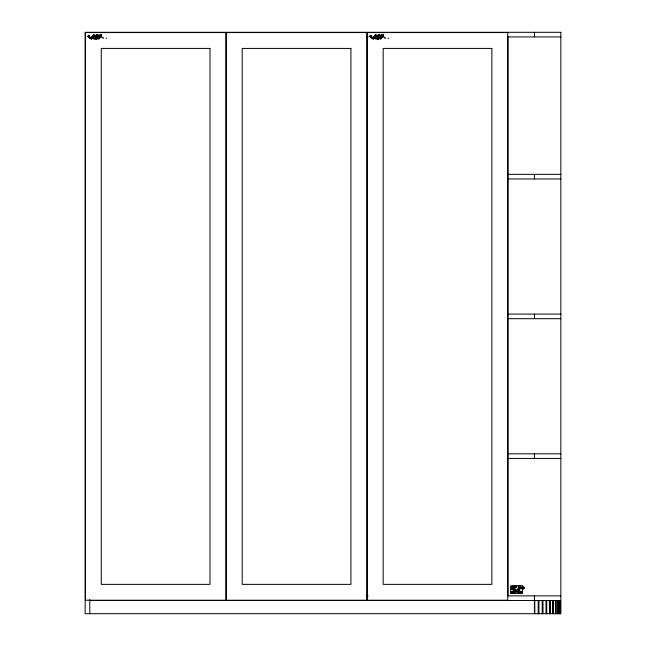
<?xml version="1.0" encoding="UTF-8"?>
<svg xmlns="http://www.w3.org/2000/svg" width="646" height="646" viewBox="0 0 646 646"><rect width="100%" height="100%" fill="white"/><g stroke="black" fill="none" stroke-linecap="round" stroke-linejoin="round"><path stroke-width="0.97" d="M511.382 588.086L511.584 587.182M510.631 592.867L510.954 591.389M511.535 588.732L511.971 586.738M510.913 592.939L511.228 591.486M511.737 589.136L512.335 586.415M511.188 593.004L511.495 591.591M511.979 589.37L512.674 586.205M511.47 593.076L511.769 591.688M512.23 589.564L512.997 586.075M511.753 593.133L512.052 591.736M512.496 589.709L513.312 585.962M512.036 593.149L512.343 591.768M512.763 589.838L513.618 585.898M513.029 589.943L513.925 585.849M512.617 593.198L512.924 591.784M513.295 590.056L513.691 588.272M513.893 587.319L514.216 585.833M512.9 593.222L513.223 591.752M513.562 590.186L513.95 588.417M514.208 587.214L514.515 585.817M513.199 593.206L513.538 591.663M513.82 590.347L514.208 588.571M514.515 587.19L514.805 585.833M513.497 593.19L513.861 591.51M514.071 590.573L514.474 588.692M513.796 593.149L514.749 588.805M515.096 587.19L515.387 585.874M514.103 593.085L515.007 588.95M515.387 587.222L515.678 585.89M514.418 593.012L515.266 589.095M515.669 587.262L515.96 585.922M514.733 592.891L515.524 589.257M515.944 587.351L516.243 585.987M515.064 592.721L515.774 589.467M516.219 587.44L516.517 586.051M515.403 592.503L516.009 589.733M516.598 587.053L516.8 586.108M515.774 592.156L516.211 590.153M516.154 591.575L516.315 590.856M517.099 593.052L518.649 585.97M517.341 593.052L518.883 585.97M517.632 593.052L519.174 585.97M517.93 593.052L519.473 585.97M518.221 593.052L519.764 585.97M518.512 593.052L520.054 585.97M518.811 593.052L520.353 585.97M519.101 593.052L519.408 591.647M519.392 593.052L519.699 591.647M519.691 593.052L519.998 591.647M519.982 593.052L520.288 591.647M520.272 593.052L520.579 591.647M521.427 588.474L521.605 587.674M520.571 593.052L520.878 591.647M521.669 588.474L521.847 587.674M520.862 593.052L521.169 591.647M521.92 588.474L522.089 587.674M521.152 593.052L521.459 591.647M522.162 588.474L522.331 587.674M522.412 587.311L522.566 586.625M521.451 593.052L521.758 591.647M522.404 588.474L522.808 586.625M521.742 593.052L522.049 591.647M522.662 589.532L523.236 586.899M522.033 593.052L522.339 591.647M522.905 589.532L523.308 587.674M523.381 588.474L523.559 587.674M523.623 588.474L523.801 587.674M523.874 588.474L524.043 587.674M512.326 593.173L512.625 591.809M519.352 591.647L520.595 585.97M522.412 589.532L523.05 586.625M514.805 587.166L515.096 585.849M524.116 588.474L524.294 587.674M98.612 38.905L99.823 37.686M380.502 38.905L381.713 37.686M95.455 38.905L96.173 38.179M377.345 38.905L378.072 38.179M88.042 35.982L88.663 35.36M87.88 36.37L89.035 35.207M87.824 36.652L88.244 36.224M88.583 36.564L89.245 35.893M88.55 36.822L89.471 35.901M88.559 37.04L89.043 36.556M88.591 37.226L89.011 36.806M89.35 37.815L90.036 37.129M89.608 37.791L90.093 37.298M89.536 38.534L89.972 38.09M90.569 37.5L90.989 37.08M89.81 38.485L90.933 37.355M92.572 35.724L93.355 34.941M90.206 38.308L90.771 37.743M92.297 36.216L93.573 34.941M92.031 36.709L93.799 34.941M91.764 37.202L94.025 34.941M91.49 37.702L94.211 34.981M91.223 38.195L93.266 36.152M93.508 35.91L94.243 35.175M90.949 38.687L93.032 36.612M93.525 36.111L94.276 35.368M90.957 38.905L92.798 37.064M93.549 36.313L94.3 35.562M91.183 38.905L92.774 37.315M93.573 36.515L94.332 35.764M91.409 38.905L93 37.315M93.597 36.717L94.356 35.958M91.635 38.905L92.103 38.437M92.475 38.066L93.226 37.315M93.622 36.919L94.389 36.152M92.701 38.066L93.452 37.315M93.638 37.129L94.421 36.346M92.927 38.066L94.445 36.539M93.153 38.066L94.478 36.741M95.769 35.441L96.27 34.941M93.379 38.066L94.502 36.935M95.713 35.724L96.496 34.941M93.605 38.066L94.534 37.129M95.665 36.006L96.722 34.941M93.743 38.146L94.566 37.323M95.608 36.281L96.948 34.941M93.767 38.348L94.591 37.516M95.551 36.564L97.175 34.941M93.791 38.55L94.623 37.718M95.495 36.838L97.393 34.949M93.807 38.752L94.647 37.912M95.438 37.121L96.617 35.95M96.94 35.619L97.603 34.957M93.88 38.905L94.679 38.106M95.39 37.403L96.561 36.224M97.158 35.627L97.804 34.981M94.106 38.905L94.712 38.3M95.333 37.678L96.512 36.507M97.344 35.675L97.982 35.029M94.332 38.905L94.736 38.502M95.277 37.961L96.706 36.531M97.465 35.772L98.127 35.11M95.22 38.243L96.94 36.515M97.538 35.926L98.257 35.207M95.164 38.518L96.343 37.347M96.504 37.185L97.231 36.459M97.53 36.16L98.362 35.328M95.107 38.8L96.286 37.621M96.73 37.185L98.434 35.473M95.228 38.905L96.23 37.904M96.94 37.193L98.491 35.643M97.118 37.242L98.507 35.853M95.681 38.905L96.407 38.179M97.247 37.339L98.467 36.119M95.899 38.905L96.634 38.179M97.32 37.492L97.861 36.943M99.274 35.538L99.872 34.941M96.125 38.905L96.884 38.146M97.312 37.718L97.99 37.048M99.218 35.821L100.098 34.941M96.351 38.905L98.103 37.153M99.161 36.103L100.316 34.941M96.577 38.905L98.192 37.298M99.104 36.378L100.542 34.941M96.811 38.897L98.249 37.468M99.048 36.66L100.768 34.941M97.053 38.881L98.273 37.662M98.999 36.943L100.994 34.941M97.32 38.841L98.249 37.912M98.943 37.218L100.146 36.014M100.485 35.675L101.22 34.941M98.886 37.5L100.098 36.289M100.703 35.675L101.446 34.941M98.83 37.775L100.073 36.539M100.929 35.675L101.672 34.941M98.773 38.057L100.3 36.539M101.156 35.675L101.818 35.013M98.717 38.34L100.526 36.539M98.668 38.615L99.872 37.411M100.009 37.274L100.752 36.539M100.227 37.274L100.97 36.539M98.822 38.905L99.767 37.969M100.453 37.274L101.196 36.539M99.048 38.905L99.71 38.243M100.679 37.274L101.422 36.539M100.905 37.274L101.414 36.765M102.407 37.573L102.9 37.08M102.972 38.574L103.643 37.912M369.932 35.982L370.554 35.36M369.77 36.37L370.933 35.207M369.714 36.652L370.134 36.224M370.473 36.564L371.143 35.893M370.441 36.822L371.361 35.901M370.449 37.04L370.933 36.556M370.481 37.226L370.901 36.806M371.24 37.815L371.926 37.129M371.498 37.791L371.983 37.298M371.426 38.534L371.862 38.09M372.459 37.5L372.879 37.08M371.7 38.485L372.823 37.355M374.462 35.724L375.245 34.941M372.096 38.308L372.661 37.743M374.187 36.216L375.463 34.941M373.921 36.709L375.689 34.941M373.654 37.202L375.915 34.941M373.38 37.702L376.109 34.981M373.113 38.195L375.156 36.152M375.399 35.91L376.134 35.175M372.847 38.687L374.922 36.612M375.423 36.111L376.166 35.368M372.847 38.905L374.688 37.064M375.439 36.313L376.19 35.562M373.073 38.905L374.664 37.315M375.463 36.515L376.222 35.764M373.299 38.905L374.89 37.315M375.488 36.717L376.255 35.958M373.525 38.905L373.994 38.437M374.365 38.066L375.116 37.315M375.512 36.919L376.279 36.152M374.591 38.066L375.342 37.315M375.528 37.129L376.311 36.346M374.817 38.066L376.335 36.539M375.043 38.066L376.368 36.741M377.66 35.441L378.168 34.941M375.269 38.066L376.4 36.935M377.611 35.724L378.386 34.941M375.496 38.066L376.424 37.129M377.555 36.006L378.613 34.941M375.633 38.146L376.457 37.323M377.498 36.281L378.839 34.941M375.657 38.348L376.481 37.516M377.442 36.564L379.065 34.941M375.681 38.55L376.513 37.718M377.385 36.838L379.283 34.949M375.697 38.752L376.545 37.912M377.329 37.121L378.508 35.95M378.839 35.619L379.493 34.957M375.77 38.905L376.57 38.106M377.28 37.403L378.451 36.224M379.049 35.627L379.695 34.981M375.996 38.905L376.602 38.3M377.224 37.678L378.403 36.507M379.234 35.675L379.872 35.029M376.222 38.905L376.626 38.502M377.167 37.961L378.596 36.531M379.355 35.772L380.018 35.11M377.111 38.243L378.839 36.515M379.428 35.926L380.147 35.207M377.054 38.518L378.233 37.347M378.394 37.185L379.121 36.459M379.42 36.16L380.252 35.328M377.006 38.8L378.176 37.621M378.621 37.185L380.332 35.473M377.119 38.905L378.12 37.904M378.831 37.193L380.381 35.643M379.008 37.242L380.405 35.853M377.571 38.905L378.298 38.179M379.137 37.339L380.357 36.119M377.797 38.905L378.524 38.179M379.21 37.492L379.759 36.943M381.164 35.538L381.762 34.941M378.015 38.905L378.774 38.146M379.202 37.718L379.88 37.048M381.108 35.821L381.988 34.941M378.241 38.905L379.993 37.153M381.051 36.103L382.214 34.941M378.467 38.905L380.082 37.298M380.995 36.378L382.432 34.941M378.701 38.897L380.139 37.468M380.938 36.66L382.658 34.941M378.944 38.881L380.163 37.662M380.89 36.943L382.884 34.941M379.21 38.841L380.139 37.912M380.833 37.218L382.036 36.014M382.375 35.675L383.11 34.941M380.777 37.5L381.988 36.289M382.594 35.675L383.336 34.941M380.72 37.775L381.964 36.539M382.82 35.675L383.562 34.941M380.664 38.057L382.19 36.539M383.046 35.675L383.716 35.013M380.615 38.34L382.416 36.539M380.559 38.615L381.762 37.411M381.899 37.274L382.642 36.539M382.125 37.274L382.868 36.539M380.712 38.905L381.657 37.969M382.343 37.274L383.086 36.539M380.938 38.905L381.6 38.243M382.569 37.274L383.312 36.539M382.795 37.274L383.312 36.765M384.297 37.573L384.79 37.08M384.871 38.574L385.533 37.912M106.13 38.566L106.63 38.074M388.02 38.566L388.521 38.074M366.177 36.927L368.196 36.927M507.376 36.927L560.849 36.927M507.99 174.347L560.849 174.347M507.99 178.974L560.849 178.974M507.99 314.077L560.849 314.077M507.99 318.704L560.849 318.704M507.99 453.815L560.849 453.815M507.99 458.442L560.849 458.442M366.177 595.862L368.196 595.862M507.376 595.862L560.849 595.862M89.778 600.489L560.849 600.489M560.518 600.489L560.55 613.7M560.437 600.489L560.437 613.7M559.638 600.489L559.549 613.7M559.412 600.489L559.412 613.7M558.104 600.489L558.104 613.7M557.966 600.489L557.966 613.7M557.773 600.489L557.773 613.7M555.988 600.489L555.988 613.7M555.802 600.489L555.802 613.7M555.56 600.489L555.56 613.7M553.339 600.489L553.339 613.7M553.105 600.489L553.105 613.7M552.831 600.489L552.831 613.7M550.231 600.489L550.231 613.7M549.948 600.489L549.948 613.7M549.641 600.489L549.641 613.7M546.726 600.489L546.726 613.7M546.419 600.489L546.419 613.7M546.08 600.489L546.08 613.7M542.923 600.489L542.923 613.7M542.583 600.489L542.583 613.7M542.228 600.489L542.228 613.7M538.909 600.489L538.909 613.7M538.554 600.489L538.554 613.7M538.191 600.489L538.191 613.7M534.783 600.489L534.783 613.7M534.42 32.3L534.42 36.927M534.42 174.347L534.42 178.974M534.42 314.077L534.42 318.704M534.42 453.815L534.42 458.442M534.42 595.862L534.42 613.7M507.99 36.927L507.99 595.862M89.778 599.569L89.778 613.7M560.849 32.3L85.151 32.3L85.151 613.7L560.849 613.7L560.849 32.3M225.834 32.566L85.417 32.566L85.417 600.223L225.834 600.223L225.834 32.566M366.783 32.566L226.366 32.566L226.366 600.223L366.783 600.223L366.783 32.566M507.724 32.566L367.308 32.566L367.308 600.223L507.724 600.223L507.724 32.566M209.982 48.418L101.277 48.418L101.277 584.364L209.982 584.364L209.982 48.418M350.923 48.418L242.218 48.418L242.218 584.364L350.923 584.364L350.923 48.418M491.872 48.418L383.167 48.418L383.167 584.364L491.872 584.364L491.872 48.418M522.339 585.817L510.631 585.817L510.631 593.222L522.339 593.222L522.339 585.817"/></g></svg>
